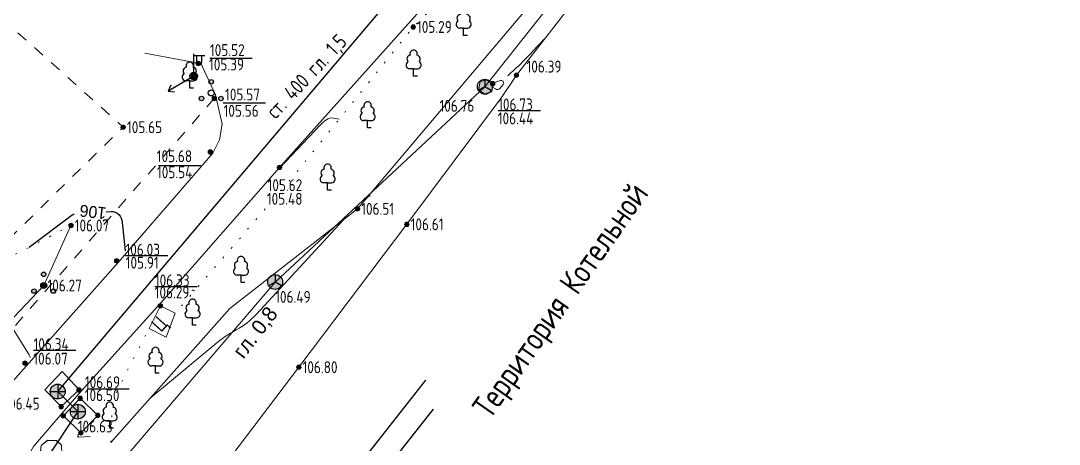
# Model space of a CAD drawing. Header units: metres. Extents: x 22515 to 24102, y 22346 to 22852.
# Drawn here: x 22676.5 to 22746.2, y 22703.8 to 22732.2 of the extents above; entities that cross this region are included whole.
import ezdxf

# ---------------------------------------------------------------- set-up
doc = ezdxf.new("R2010")
doc.units = ezdxf.units.M
doc.linetypes.add('g5_01_5x1_5', pattern=[3, 1.5, -1.5])
doc.linetypes.add('g5_366', pattern=[1.7, 0.2, -1.5])
for name, color, linetype in [('06_Инженерно-технические сооружения', 7, 'Continuous'), ('07_Объекты электропередачи', 7, 'Continuous'), ('10_Границы покрытий и угодий', 7, 'Continuous'), ('12_Рельеф', 7, 'Continuous'), ('13_Растительность', 7, 'Continuous'), ('14_Ограждения', 7, 'Continuous'), ('17_Топонимика', 7, 'Continuous'), ('19_Горизонтали', 7, 'Continuous'), ('30_Канализация', 7, 'Continuous'), ('31_Водопровод', 7, 'Continuous'), ('35_Телефон', 7, 'Continuous'), ('44_Крышки колодцев', 7, 'Continuous'), ('45_Номера колодцев', 7, 'Continuous'), ('61_Отметки высоты поверхности', 7, 'Continuous')]:
    doc.layers.add(name, color=color, linetype=linetype)
doc.styles.add('LIKE11', font='bm431.shx')
doc.styles.add('LIKE32', font='peteri.shx')
doc.styles.add('LIKE36', font='pragmai.shx')
doc.styles.add('Line_GUGK', font='', dxfattribs={"height": 1})
doc.styles.get("Standard").update_dxf_attribs({"font": 'GOST2304A.ttf', "height": 2})
doc.styles.get('Line_GUGK').set_extended_font_data('Bm431', italic=True)
doc.linetypes.add('g5_084b', pattern='A,0.001,[18,GUGK_2005.shx,S=10,R=180.000005,X=0,Y=0],1,[18,GUGK_2005.shx,S=30,R=180.000005,X=0,Y=0],1', length=2.001)
doc.linetypes.add('g5_122_k', pattern='A,2,-2,3,-0.6,["К",Line_GUGK,S=2,R=0,X=0,Y=-1],-3,3,-2,8,-2,8,-2,6', length=41.6)
doc.linetypes.add('g5_122_kl', pattern='A,2,-2,3,-0.6,["Кл",Line_GUGK,S=2,R=0,X=0,Y=-1],-5,3,-2,8,-2,8,-2,6', length=43.6)
doc.linetypes.add('g5_122_v', pattern='A,2,-2,3,-0.6,["В",Line_GUGK,S=2,R=0,X=0,Y=-1],-2.8,3,-2,8,-2,8,-2,6', length=41.4)
doc.linetypes.add('g5_133_t', pattern='A,4,[27,GUGK_2005.shx,S=0.8,R=0,X=0,Y=0],4,-2', length=10)
doc.linetypes.add('g5_476_3', pattern='A,2.5,[30,GUGK_2005.shx,S=2,R=0,X=0,Y=0],5,[30,GUGK_2005.shx,S=2,R=180.000005,X=0,Y=0],2.5', length=10)

# ---------------------------------------------------------------- blocks, each defined once
blk = doc.blocks.new('g5_115_1')
at = {"color": 0, "flags": 128}
for points in [[(0, 0), (4, 0)], [(3.29, -0.5), (4, 0), (3.29, 0.5)]]:
    blk.add_lwpolyline(points, dxfattribs=at)
blk = doc.blocks.new('g5_117kb')
h = blk.add_hatch(color=255)
h.paths.add_polyline_path([(0.07, 0.07), (0.92, 0.07, 0.367426), (0.07, 0.92)])
h.paths.add_polyline_path([(-0.08, 0.92, 0.367426), (-0.92, 0.07), (-0.08, 0.07)])
h.paths.add_polyline_path([(-0.08, -0.08), (-0.92, -0.08, 0.367426), (-0.08, -0.92)])
h.paths.add_polyline_path([(0.07, -0.92, 0.367426), (0.92, -0.08), (0.07, -0.08)])
at = {"color": 0, "flags": 128}
for points in [[(-1, 0), (1, 0)], [(0, 1), (0, -1)]]:
    blk.add_lwpolyline(points, dxfattribs=at)
at = {"color": 0}
blk.add_circle((0, 0), 1, dxfattribs=at)
at = {"style": 'LIKE11', "flags": 8}
for tag, p in [('Номер', (0, 1.7)), ('Отметка кольца люка', (0, -2.8)), ('Отметка земли (возле него)', (0, -4.8)), ('Верх прокладки', (0, -6.8)), ('Низ прокладки', (0, -8.8))]:
    blk.add_attdef(tag, p, '', height=1.6, dxfattribs=at)
blk = doc.blocks.new('g5_388_1')
at = {"color": 0, "flags": 128}
blk.add_lwpolyline([(0, 0.99), (0.51, 0.99, 0.798042), (0.73, 1.95, 0.636328), (0.46, 2.81, 0.533064), (0, 3.5, 0.533064), (-0.46, 2.81, 0.636328), (-0.73, 1.95, 0.798042), (-0.51, 0.99)], format="xyb", dxfattribs=at)
for points in [[(0, 0.99), (-0.51, 0.99)], [(0.5, 0), (0, 0), (0, 0.99)]]:
    blk.add_lwpolyline(points, dxfattribs=at)
at = {"style": 'LIKE11', "flags": 8}
for tag, p in [('Описание', (-14.19, 0.84)), ('Метрические данные', (1.49, 0.46))]:
    blk.add_attdef(tag, p, '', height=2, dxfattribs=at)
blk = doc.blocks.new('g5_117sv')
h = blk.add_hatch(color=255)
h.paths.add_polyline_path([(-0.08, 0.92, 0.390634), (-0.93, 0, 0.11106), (-0.84, -0.4), (-0.08, 0.04)])
h.paths.add_polyline_path([(0.07, 0.04), (0.84, -0.4, 0.11106), (0.92, 0, 0.390634), (0.07, 0.92)])
h.paths.add_polyline_path([(-0.76, -0.53, 0.524447), (0.76, -0.53), (0, -0.09)])
at = {"color": 0, "flags": 128}
for points in [[(0, 1), (0, 0)], [(0, 0), (-0.87, -0.5)], [(0.87, -0.5), (0, 0)]]:
    blk.add_lwpolyline(points, dxfattribs=at)
at = {"color": 0}
blk.add_circle((0, 0), 1, dxfattribs=at)
at = {"style": 'LIKE11', "flags": 8}
for tag, p in [('Номер', (0, 1.7)), ('Отметка кольца люка', (0, -2.8)), ('Отметка земли (возле него)', (0, -4.8)), ('Верх прокладки', (0, -6.8)), ('Низ прокладки', (0, -8.8))]:
    blk.add_attdef(tag, p, '', height=1.6, dxfattribs=at)
blk = doc.blocks.new('g5_395_1')
h = blk.add_hatch(color=0)
h.paths.add_polyline_path([(0.3, 1.5, 1), (-0.3, 1.5, 1)])
h.paths.add_polyline_path([(-1.6, -0.75, 1), (-1, -0.75, 1)])
h.paths.add_polyline_path([(1.6, -0.75, 1), (1, -0.75, 1)])
at = {"color": 0}
for centre, radius in [((0, 1.5), 0.3), ((0, 0), 0.4), ((-1.3, -0.75), 0.3), ((1.3, -0.75), 0.3)]:
    blk.add_circle(centre, radius, dxfattribs=at)
blk = doc.blocks.new('g5_110_1c')
h = blk.add_hatch(color=255)
edge = h.paths.add_edge_path()
edge.add_arc((0, 0), 0.425, 0, 360)
edge = h.paths.add_edge_path(flags=16)
edge.add_arc((0, 0), 0.195, 0, 360)
h = blk.add_hatch(color=0)
edge = h.paths.add_edge_path()
edge.add_arc((0, 0), 0.12, 0, 360)
at = {"color": 0}
for p, q in [((0, 0.5), (0, 3)), ((0, 2.75), (1.5, 2.75))]:
    blk.add_line(p, q, dxfattribs=at)
at = {"color": 0, "flags": 128}
blk.add_lwpolyline([(0.4, 2.75), (0.4, 1.86, 1.040016), (1.1, 1.86), (1.1, 2.75)], format="xyb", dxfattribs=at)
at = {"color": 0}
for radius in [0.5, 0.12]:
    blk.add_circle((0, 0), radius, dxfattribs=at)
blk = doc.blocks.new('g5_330')
at = {"linetype": 'ByBlock'}
blk.add_hatch(color=0, dxfattribs=at).paths.add_polyline_path([(-0.3, 0, 1), (0.3, 0, 1)])
at = {"color": 0, "linetype": 'ByBlock', "lineweight": -2}
blk.add_circle((0, 0), 0.3, dxfattribs=at)
at = {"color": 0, "linetype": 'ByBlock', "lineweight": 15, "flags": 12}
for tag, p in [('number', (-7.62, -0.8)), ('z', (0.5, -0.8))]:
    blk.add_attdef(tag, p, '', height=1.6, dxfattribs=at)

msp = doc.modelspace()

# ---------------------------------------------------------------- linework, layer by layer
at = {"layer": '06_Инженерно-технические сооружения', "color": 7, "linetype": 'Continuous', "lineweight": 20, "ltscale": 0.5, "flags": 128}
for points in [[(22707.362, 22728.119), (22707.802, 22728.204), (22708.205, 22727.974), (22708.14, 22727.42), (22707.66, 22727.298), (22707.252, 22727.551), (22707.362, 22728.119)], [(22685.908, 22713.059), (22686.91, 22712.564), (22686.295, 22710.955), (22685.147, 22711.537), (22685.908, 22713.059)], [(22678.206, 22702.602), (22678.295, 22702.604), (22678.908, 22702.619), (22679.295, 22703.073), (22679.277, 22703.704), (22678.937, 22703.996), (22678.325, 22704.02), (22677.909, 22703.682), (22677.831, 22702.953), (22678.206, 22702.602)]]:
    msp.add_lwpolyline(points, dxfattribs=at)
at = {"layer": '10_Границы покрытий и угодий', "color": 7, "linetype": 'Continuous', "lineweight": 20, "ltscale": 0.5, "flags": 128}
for points in [[(22693.9, 22722.344), (22704.651, 22734.399), (22708.487, 22738.693), (22711.982, 22742.661), (22713.281, 22744.149), (22722.124, 22754.334), (22729.649, 22762.804), (22733.66, 22767.284), (22731.907, 22771.27), (22730.209, 22775.298), (22722.656, 22773.473), (22721.255, 22772.97), (22716.815, 22770.977)], [(22688.577, 22729.438), (22689.606, 22727.228), (22690.051, 22725.264), (22689.875, 22724.202), (22689.418, 22723.303), (22683.068, 22715.973), (22676.905, 22708.993), (22666.52, 22697.323), (22662.276, 22694.519), (22660.712, 22694.365), (22658.237, 22694.818), (22656.422, 22695.769)], [(22678.614, 22685.596), (22677.982, 22685.443), (22677.103, 22685.371), (22676.583, 22685.395), (22675.575, 22685.441), (22674.511, 22685.611), (22673.565, 22685.912), (22671.944, 22686.798), (22670.045, 22688.76), (22669.234, 22690.69), (22669.14, 22692.776), (22669.252, 22693.405), (22670.422, 22695.568), (22671.025, 22696.325), (22676.458, 22702.398), (22676.665, 22702.624), (22677.095, 22703.081), (22677.39, 22703.603), (22680.415, 22707.112), (22686.13, 22713.487), (22693.9, 22722.344)]]:
    msp.add_lwpolyline(points, dxfattribs=at)
at = {"layer": '10_Границы покрытий и угодий', "color": 7, "linetype": 'g5_01_5x1_5', "lineweight": 20, "ltscale": 0.5, "flags": 128}
for points in [[(22676.349, 22731.402), (22683.416, 22725.053), (22672.99, 22714.848), (22664.368, 22706.966), (22658.581, 22711.564)], [(22689.528, 22726.979), (22680.995, 22717.236), (22675.055, 22710.445), (22665.083, 22699.108), (22663.738, 22698.035), (22661.319, 22697.491), (22658.021, 22698.435)]]:
    msp.add_lwpolyline(points, dxfattribs=at)
at = {"layer": '12_Рельеф', "color": 7, "linetype": 'g5_366', "lineweight": 20, "ltscale": 0.5, "flags": 128}
for points in [[(22682.58, 22703.879), (22682.683, 22706.723), (22685.147, 22711.537), (22686.295, 22710.955), (22686.91, 22712.564), (22694.856, 22721.785), (22702.874, 22731.786), (22705.24, 22734.162), (22715.256, 22742.597), (22723.767, 22754.022), (22726.122, 22757.824), (22732.453, 22765.729), (22733.848, 22767.25), (22745.838, 22778.756)], [(22664.368, 22706.966), (22672.99, 22714.848), (22679.91, 22718.454)]]:
    msp.add_lwpolyline(points, dxfattribs=at)
at = {"layer": '12_Рельеф', "color": 7, "linetype": 'g5_084b', "lineweight": 20, "ltscale": 0.5, "flags": 128}
for points in [[(22746.208, 22772.435), (22736.879, 22762.586), (22729.188, 22755.78), (22727.459, 22754.071), (22726.39, 22751.804), (22721.19, 22746.683), (22717.5, 22741.334), (22699.131, 22719.567), (22690.579, 22712.876), (22682.58, 22703.879)], [(22679.91, 22718.454), (22678.08, 22714.418), (22674.018, 22710.134), (22667.078, 22703.04), (22662.28, 22699.898), (22657.391, 22701.866)]]:
    msp.add_lwpolyline(points, dxfattribs=at)
at = {"layer": '14_Ограждения', "color": 7, "linetype": 'g5_476_3', "lineweight": 20, "ltscale": 0.5, "flags": 128}
msp.add_lwpolyline([(22746.208, 22772.435), (22736.879, 22762.586), (22730.267, 22755.673), (22728.619, 22753.412), (22726.92, 22751.31), (22717.328, 22738.558), (22716.316, 22736.936), (22709.797, 22728.547), (22708.8, 22727.052), (22702.447, 22718.529), (22695.197, 22708.93), (22688.099, 22699.567), (22683.919, 22694.363), (22683.68, 22694.055), (22683.672, 22694.045), (22683.276, 22693.594), (22683.267, 22693.583), (22683.023, 22693.305), (22680.508, 22690.102), (22682.699, 22688.258)], dxfattribs=at)
at = {"layer": '19_Горизонтали', "color": 32, "linetype": 'Continuous', "lineweight": 20, "ltscale": 0.5, "flags": 128}
for points, elevation in [([(22709.223, 22728.498), (22709.787, 22729.03, 0.01459), (22710.883, 22730.128), (22711.689, 22730.983)], 106.5), ([(22708.196, 22728.017), (22708.739, 22728.18, -0.748697), (22708.905, 22727.924), (22708.678, 22727.66, -0.38021), (22708.394, 22727.621), (22708.234, 22727.728)], 106.5), ([(22693.92, 22722.328), (22696.651, 22725.203, -0.041216), (22697.044, 22725.554), (22697.044, 22725.554, -0.207444), (22697.516, 22725.668), (22697.914, 22725.599)], 105.5), ([(22699.986, 22720.472), (22699.887, 22720.403, 0.058887), (22699.709, 22720.243), (22699.542, 22720.055)], 106.5), ([(22685.194, 22706.819), (22689.561, 22710.461, -0.048741), (22691, 22711.44), (22691, 22711.44, 0.081815), (22692.36, 22712.503), (22698.172, 22718.817)], 106.5), ([(22673.692, 22709.801), (22673.992, 22710.009, 0.009229), (22674.585, 22710.435), (22675.328, 22710.99, 0.034437), (22675.636, 22711.255), (22675.686, 22711.305, -0.059292), (22675.895, 22711.467), (22675.895, 22711.467, -0.410553), (22676.08, 22711.423), (22677.067, 22709.832, -0.055892), (22677.143, 22709.672), (22677.172, 22709.587)], 106.5), ([(22681.197, 22704.271), (22680.418, 22704.224, -0.529755), (22680.37, 22704.287), (22680.384, 22704.33, 0.156987), (22680.384, 22704.377), (22680.377, 22704.4)], 106.5)]:
    msp.add_lwpolyline(points, format="xyb", dxfattribs=dict(at, elevation=elevation))
for points, elevation in [([(22688.466, 22729.349), (22684.87, 22730.034)], 105.5), ([(22679.382, 22705.657), (22679.384, 22705.655)], 106.5)]:
    msp.add_lwpolyline(points, dxfattribs=dict(at, elevation=elevation))
at = {"layer": '19_Горизонтали', "color": 32, "linetype": 'Continuous', "lineweight": 20, "ltscale": 0.5, "elevation": 105.5, "flags": 128}
msp.add_lwpolyline([(22688.016, 22728.362, -0.251164), (22688.225, 22728.364), (22688.225, 22728.364, 0.612949), (22688.313, 22728.426), (22688.294, 22728.559, 0.660137), (22688.102, 22728.61), (22687.93, 22728.391, 0.814492), (22687.974, 22728.34)], format="xyb", close=True, dxfattribs=at)
at = {"layer": '19_Горизонтали', "color": 32, "linetype": 'Continuous', "lineweight": 30, "ltscale": 0.5, "elevation": 106, "flags": 128}
for points in [[(22677.108, 22716.994), (22679.998, 22719.157, -0.025919), (22680.115, 22719.235, -0.025919)], [(22682.272, 22719.358), (22682.6, 22719.388, -0.234555), (22683.111, 22719.191), (22683.111, 22719.191, -0.16084), (22683.35, 22718.662), (22683.55, 22716.749)]]:
    msp.add_lwpolyline(points, format="xyb", dxfattribs=at)
msp.add_lwpolyline([(22688.195, 22714.056), (22688.04, 22714.098)], dxfattribs=at)
at = {"layer": '30_Канализация', "color": 42, "linetype": 'g5_122_kl', "lineweight": 30, "ltscale": 0.5, "flags": 128}
for points in [[(22680.369, 22705.945), (22679.022, 22707.296), (22700.631, 22732.832), (22723.235, 22757.924), (22727.228, 22762.332)], [(22680.369, 22705.945), (22678.432, 22703.028), (22687.713, 22691.835), (22696.051, 22683.786), (22713.816, 22673.761), (22711.518, 22670.128)]]:
    msp.add_lwpolyline(points, dxfattribs=at)
at = {"layer": '30_Канализация', "color": 7, "linetype": 'Continuous', "lineweight": 20, "ltscale": 0.5, "flags": 128}
for points in [[(22678.154, 22707.42), (22679.317, 22708.641), (22680.451, 22707.401), (22679.252, 22706.282), (22678.154, 22707.42)], [(22680.575, 22704.525), (22681.707, 22705.696), (22680.526, 22706.841), (22679.416, 22705.663), (22680.575, 22704.525)], [(22678.93, 22703.981), (22679.275, 22703.703), (22679.288, 22703.072), (22678.902, 22702.63), (22678.211, 22702.609), (22677.842, 22702.953), (22677.915, 22703.676), (22678.325, 22704.014), (22678.93, 22703.981)]]:
    msp.add_lwpolyline(points, dxfattribs=at)
at = {"layer": '30_Канализация', "color": 12, "linetype": 'g5_122_k', "lineweight": 30, "ltscale": 0.5, "flags": 128}
msp.add_lwpolyline([(22697.45, 22697.517), (22704.227, 22706.108)], dxfattribs=at)
at = {"layer": '31_Водопровод', "color": 94, "linetype": 'g5_122_v', "lineweight": 30, "ltscale": 0.5, "flags": 128}
msp.add_lwpolyline([(22682.384, 22680.364), (22687.649, 22686.872), (22695.596, 22697.71), (22703.713, 22708.053)], dxfattribs=at)
at = {"layer": '35_Телефон', "color": 6, "linetype": 'g5_133_t', "lineweight": 20, "ltscale": 0.5, "flags": 128}
msp.add_lwpolyline([(22663.997, 22680.033), (22693.609, 22714.653), (22707.678, 22727.773), (22729.095, 22754.848), (22746.215, 22776.982)], dxfattribs=at)
at = {"layer": '61_Отметки высоты поверхности', "flags": 128}
for points in [[(22689.236, 22729.693), (22692.069, 22729.693)], [(22690.126, 22726.682), (22692.959, 22726.682)], [(22708.569, 22726.185), (22711.402, 22726.185)], [(22685.791, 22722.491), (22688.624, 22722.491)], [(22683.566, 22716.425), (22686.399, 22716.425)], [(22685.537, 22714.361), (22688.37, 22714.361)], [(22677.397, 22710.079), (22680.23, 22710.079)], [(22680.975, 22707.474), (22683.808, 22707.474)]]:
    msp.add_lwpolyline(points, dxfattribs=at)

# ---------------------------------------------------------------- block references
at = {"layer": '07_Объекты электропередачи', "color": 7, "linetype": 'Continuous', "lineweight": 20, "xscale": 0.5, "yscale": 0.5, "zscale": 0.5}
msp.add_blockref('g5_110_1c', (22688.143, 22728.489, 105.489), dxfattribs=at)
at = {"layer": '07_Объекты электропередачи', "color": 7, "linetype": 'Continuous', "lineweight": 20, "xscale": 0.5, "yscale": 0.5, "zscale": 0.5, "rotation": 210.642419286168}
msp.add_blockref('g5_115_1', (22688.143, 22728.489), dxfattribs=at)
at = {"layer": '13_Растительность', "color": 92, "linetype": 'Continuous', "lineweight": 20, "xscale": 0.5, "yscale": 0.5, "zscale": 0.5}
for name, p in [('g5_388_1', (22706.254, 22731.219, 106.095)), ('g5_388_1', (22702.9, 22728.481, 105.804)), ('g5_388_1', (22687.88, 22727.671, 105.618)), ('g5_395_1', (22689.321, 22727.355, 105.558)), ('g5_388_1', (22699.812, 22725.004, 105.908)), ('g5_388_1', (22697.131, 22720.821, 106.163)), ('g5_388_1', (22691.319, 22714.62, 106.319)), ('g5_395_1', (22678.08, 22714.418, 106.272)), ('g5_388_1', (22688.067, 22711.755, 106.267)), ('g5_388_1', (22685.581, 22708.52, 106.546)), ('g5_388_1', (22682.512, 22704.834, 106.505))]:
    msp.add_blockref(name, p, dxfattribs=at)
at = {"layer": '44_Крышки колодцев', "color": 7, "linetype": 'Continuous', "lineweight": 20, "xscale": 0.5, "yscale": 0.5, "zscale": 0.5}
for name, p in [('g5_117sv', (22707.678, 22727.773, 106.755)), ('g5_117sv', (22693.609, 22714.653, 106.489)), ('g5_117kb', (22679.022, 22707.296, 106.452)), ('g5_117kb', (22680.369, 22705.945, 106.633))]:
    msp.add_blockref(name, p, dxfattribs=at)
at = {"layer": '61_Отметки высоты поверхности', "color": 7, "linetype": 'Continuous', "lineweight": 20, "xscale": 0.5, "yscale": 0.5, "zscale": 0.5}
for p in [(22702.874, 22731.786, 105.294), (22688.448, 22729.334, 105.518), (22709.797, 22728.547, 106.536), (22708.205, 22727.974, 106.728), (22689.528, 22726.979, 105.57), (22683.416, 22725.053, 105.654), (22689.258, 22723.388, 105.683), (22693.9, 22722.344, 105.48), (22699.131, 22719.567, 106.513), (22679.91, 22718.454, 106.066), (22702.447, 22718.529, 106.61), (22682.974, 22716.079, 106.032), (22678.08, 22714.418, 106.272), (22685.908, 22713.059, 106.017), (22676.825, 22709.199, 106.528), (22695.197, 22708.93, 106.797), (22680.451, 22707.401, 106.416), (22679.252, 22706.282, 106.445), (22680.526, 22706.841, 106.615), (22679.387, 22705.664, 106.499), (22681.707, 22705.696, 106.588), (22680.575, 22704.525, 106.632)]:
    msp.add_blockref('g5_330', p, dxfattribs=at)

# ---------------------------------------------------------------- texts
at = {"layer": '10_Границы покрытий и угодий', "color": 7, "linetype": 'Continuous', "lineweight": 15}
msp.add_text('Ц', height=1, rotation=48.16301, dxfattribs=at).set_placement((22685.957, 22711.231))
at = {"layer": '17_Топонимика', "color": 7, "linetype": 'Continuous', "lineweight": 15}
msp.add_text('Территория Котельной', height=1.6, rotation=54.94421, dxfattribs=at).set_placement((22708.046, 22705.381))
at = {"layer": '19_Горизонтали', "color": 32, "linetype": 'Continuous', "lineweight": 15, "style": 'LIKE36'}
msp.add_text('106', height=0.8, rotation=173.55212, dxfattribs=at).set_placement((22682.317, 22719.655))
at = {"layer": '30_Канализация', "color": 42, "linetype": 'Continuous', "lineweight": 15}
msp.add_text('ст. 400 гл. 1,5', height=1, rotation=46.73168, dxfattribs=at).set_placement((22693.641, 22725.55))
at = {"layer": '35_Телефон', "color": 6, "linetype": 'Continuous', "lineweight": 15, "style": 'LIKE32'}
msp.add_text('гл. 0,8', height=1, rotation=52.38709, dxfattribs=at).set_placement((22691.478, 22709.437))
at = {"layer": '45_Номера колодцев', "color": 7, "linetype": 'Continuous', "lineweight": 15, "ltscale": 0.5}
for s, p in [('106.76', (22704.632, 22726.086)), ('106.49', (22693.609, 22713.253)), ('106.45', (22675.434, 22706.081)), ('106.63', (22680.369, 22704.545))]:
    msp.add_text(s, height=0.8, dxfattribs=at).set_placement(p)
at = {"layer": '61_Отметки высоты поверхности', "color": 7, "linetype": 'Continuous', "lineweight": 15, "ltscale": 0.5}
for s, p in [('105.29', (22703.124, 22731.386)), ('105.52', (22689.233, 22729.833)), ('105.39', (22689.17, 22728.867)), ('106.39', (22710.472, 22728.722)), ('105.57', (22690.246, 22726.85)), ('106.73', (22708.569, 22726.185)), ('105.56', (22690.146, 22725.754)), ('106.44', (22708.545, 22725.245)), ('105.65', (22683.666, 22724.653)), ('105.68', (22685.664, 22722.704)), ('105.54', (22685.678, 22721.625)), ('105.62', (22693.099, 22720.758)), ('105.48', (22693.049, 22719.84)), ('106.51', (22699.381, 22719.167)), ('106.61', (22702.697, 22718.129)), ('106.07', (22680.16, 22718.054)), ('106.03', (22683.566, 22716.425)), ('105.91', (22683.58, 22715.553)), ('106.27', (22678.33, 22714.018)), ('106.33', (22685.537, 22714.361)), ('106.29', (22685.524, 22713.554)), ('106.34', (22677.397, 22710.079)), ('106.07', (22677.382, 22709.106)), ('106.80', (22695.447, 22708.53)), ('106.69', (22680.842, 22707.521)), ('106.50', (22680.833, 22706.65))]:
    msp.add_text(s, height=0.8, dxfattribs=at).set_placement(p)

doc.saveas('drawing.dxf')
